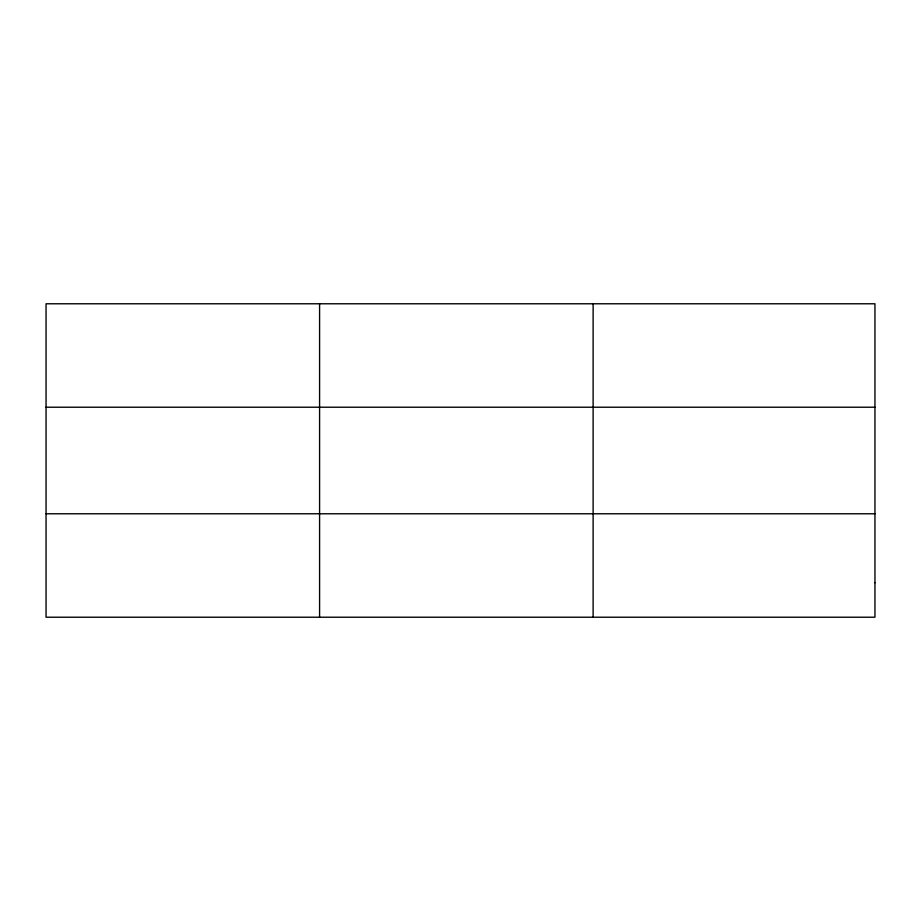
<?xml version="1.0" encoding="UTF-8"?>
<svg xmlns="http://www.w3.org/2000/svg" width="921" height="921" viewBox="0 0 921 921"><rect width="100%" height="100%" fill="white"/><g stroke="black" fill="none" stroke-linecap="round" stroke-linejoin="round"><path stroke-width="1.38" d="M319.587 617.22L319.587 303.78M593.124 617.22L593.124 303.78M46.05 407.22L874.95 407.22M46.05 513.78L874.95 513.78M874.95 582.74L874.95 617.22L46.05 617.22L46.05 303.78L874.95 303.78L874.95 582.74"/></g></svg>
